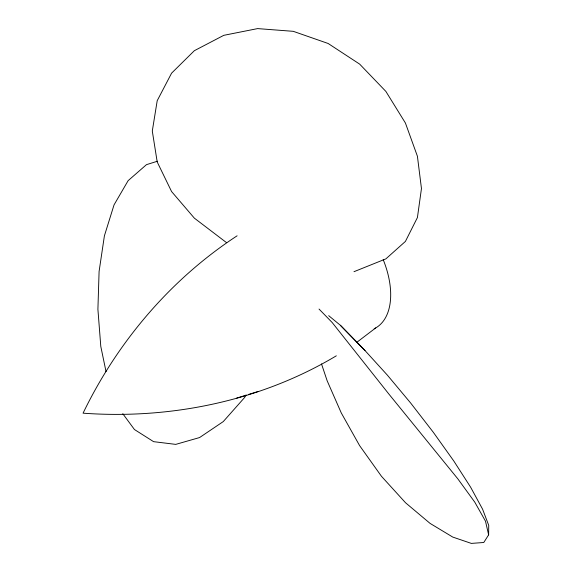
<?xml version="1.0" encoding="UTF-8"?>
<svg xmlns="http://www.w3.org/2000/svg" width="572" height="572" viewBox="0 0 572 572"><rect width="100%" height="100%" fill="white"/><g stroke="black" fill="none" stroke-linecap="round" stroke-linejoin="round"><path stroke-width="0.86" d="M321.5 363.906L327.177 380.838L341.262 412.92L359.595 445.595L381.46 476.29L405.562 502.781L430.065 523.387L452.759 537.072L471.342 543.4L483.776 542.492L488.638 534.856L488.731 525.396L482.575 509.166L470.642 487.23L453.825 461.046L433.354 432.346L410.682 403.06L387.387 375.161L365.022 350.572L340.376 325.289L328.7 315.673M245.939 395.13L244.659 397.447L223.252 421.6L199.571 437.559L175.754 444.38L153.603 441.663L134.449 429.529L122.787 413.699M375.668 327.963L356.47 342.571M237.108 235.807C170.649 279.258 117.553 341.834 83.062 413.177C170.592 419.519 260.725 401.043 336.329 355.805M353.989 271.693L385.878 258.873L405.412 241.42L417.417 217.553L421.457 188.545L417.417 156.256L405.412 123.016L385.878 91.42L359.659 64.121L328.142 43.486L293.272 31.324L257.622 28.6L223.788 35.328L194.351 50.694L171.586 73.159L157.207 100.686L152.295 131.031L157.207 161.976L171.586 191.563L194.351 218.139L226.491 242.614M157.4 161.24L146.468 164.657L128.135 180.652L114.042 204.876L104.404 235.828L99.092 271.457L97.905 309.266L100.794 346.425L106.035 371.643M236.672 398.105L246.339 395.116M248.334 394.508L258.415 391.398M319.033 309.052L332.203 322.551L388.881 394.065L457.786 478.785L474.781 502.159L485.478 521.156L488.638 534.856M365.022 350.572L340.376 325.289M383.204 259.645A72.508 41.863 60 0 1 374.188 328.75"/></g></svg>
